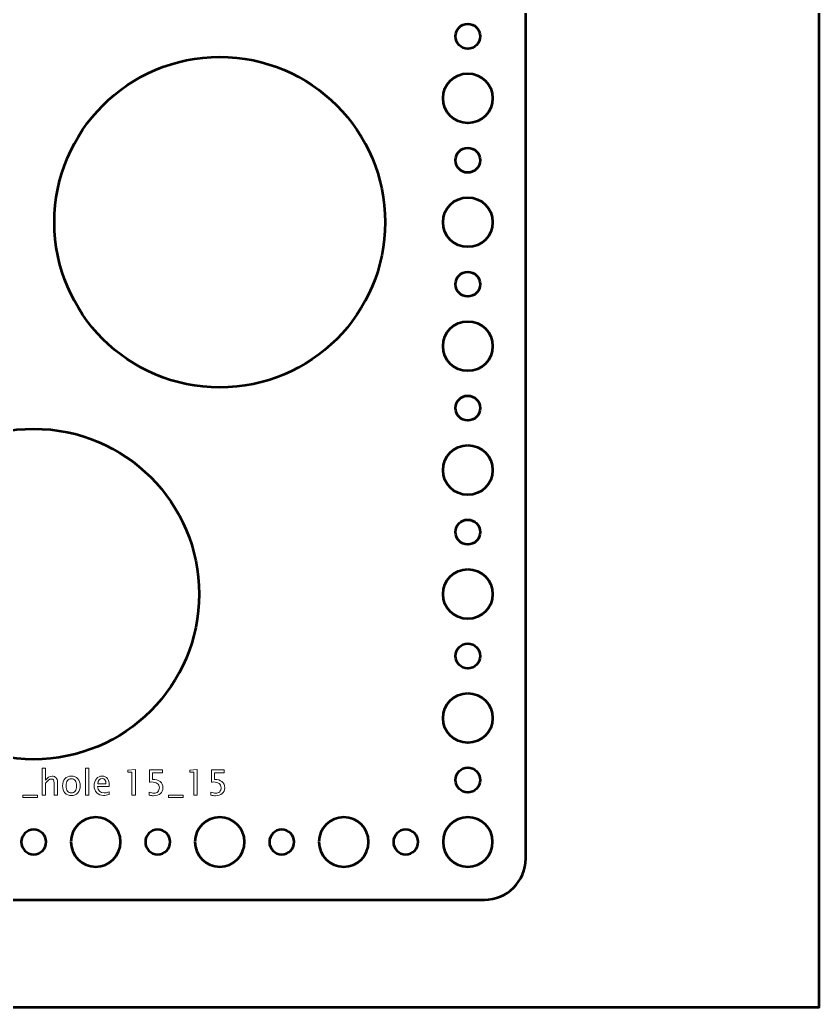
# Model space of a CAD drawing. Header units: centimetres. Extents: x -44 to 44, y -29.8 to 29.1.
# Drawn here: x 34.33 to 44, y 0.25 to 12.2 of the extents above; entities that cross this region are included whole.
import ezdxf

# ---------------------------------------------------------------- set-up
doc = ezdxf.new("R2010")
doc.units = ezdxf.units.CM
doc.header["$MEASUREMENT"] = 0
doc.layers.add('Layer 1', color=7, linetype='Continuous')

msp = doc.modelspace()

# ---------------------------------------------------------------- linework, layer by layer
at = {"layer": 'Layer 1', "color": 4, "lineweight": 53}
msp.add_lwpolyline([(16, 0.25), (44, 0.25), (44, 23.75), (16, 23.75), (16, 0.25)], close=True, dxfattribs=at)
at = {"layer": 'Layer 1', "lineweight": 53}
for centre, major_axis in [((39.75, 12), (0, 0.15)), ((36.75005, 9.74995), (0, 2.00005)), ((39.75001, 11.24999), (0, 0.30001)), ((39.75, 10.5), (0, 0.15)), ((39.75001, 9.74999), (0, 0.30001)), ((39.75, 9), (0, 0.15)), ((39.75001, 8.24999), (0, 0.30001)), ((39.75, 7.5), (0, 0.15)), ((34.50005, 5.24995), (0, 2.00005)), ((39.75001, 6.74999), (0, 0.30001)), ((39.75, 6), (0, 0.15)), ((39.75001, 5.24999), (0, 0.30001)), ((39.75, 4.5), (0, 0.15)), ((39.75001, 3.74999), (0, 0.30001)), ((39.75, 3), (0, 0.15))]:
    msp.add_ellipse(centre, major_axis=major_axis, ratio=1, dxfattribs=at)
for points, knots in [([(19.55, 2.05), (19.55, 2.05), (19.55, 21.95), (19.55, 21.95), (19.55, 21.95), (19.55, 22.22614), (19.77386, 22.45), (20.05, 22.45), (20.05, 22.45), (20.05, 22.45), (39.95, 22.45), (39.95, 22.45), (39.95, 22.45), (40.22614, 22.45), (40.45, 22.22614), (40.45, 21.95), (40.45, 21.95), (40.45, 21.95), (40.45, 2.05), (40.45, 2.05), (40.45, 2.05), (40.45, 1.77386), (40.22614, 1.55), (39.95, 1.55), (39.95, 1.55), (39.95, 1.55), (20.05, 1.55), (20.05, 1.55), (20.05, 1.55), (19.77386, 1.55), (19.55, 1.77386), (19.55, 2.05)], [0, 0, 0, 0, 0.11111111, 0.11111111, 0.11111111, 0.11111111, 0.22222222, 0.22222222, 0.22222222, 0.22222222, 0.33333333, 0.33333333, 0.33333333, 0.33333333, 0.44444444, 0.44444444, 0.44444444, 0.44444444, 0.55555556, 0.55555556, 0.55555556, 0.55555556, 0.66666667, 0.66666667, 0.66666667, 0.66666667, 0.77777778, 0.77777778, 0.77777778, 0.77777778, 1, 1, 1, 1]), ([(34.95, 2.25), (34.95, 2.41569), (35.08431, 2.55), (35.25, 2.55), (35.25, 2.55), (35.41569, 2.55), (35.55, 2.41569), (35.55, 2.25), (35.55, 2.25), (35.55, 2.08431), (35.41569, 1.95), (35.25, 1.95), (35.25, 1.95), (35.08431, 1.95), (34.95, 2.08431), (34.95, 2.25)], [0, 0, 0, 0, 0.2, 0.2, 0.2, 0.2, 0.4, 0.4, 0.4, 0.4, 0.6, 0.6, 0.6, 0.6, 1, 1, 1, 1]), ([(36.45, 2.25), (36.45, 2.41569), (36.58431, 2.55), (36.75, 2.55), (36.75, 2.55), (36.91569, 2.55), (37.05, 2.41569), (37.05, 2.25), (37.05, 2.25), (37.05, 2.08431), (36.91569, 1.95), (36.75, 1.95), (36.75, 1.95), (36.58431, 1.95), (36.45, 2.08431), (36.45, 2.25)], [0, 0, 0, 0, 0.2, 0.2, 0.2, 0.2, 0.4, 0.4, 0.4, 0.4, 0.6, 0.6, 0.6, 0.6, 1, 1, 1, 1]), ([(37.95, 2.25), (37.95, 2.41569), (38.08431, 2.55), (38.25, 2.55), (38.25, 2.55), (38.41569, 2.55), (38.55, 2.41569), (38.55, 2.25), (38.55, 2.25), (38.55, 2.08431), (38.41569, 1.95), (38.25, 1.95), (38.25, 1.95), (38.08431, 1.95), (37.95, 2.08431), (37.95, 2.25)], [0, 0, 0, 0, 0.2, 0.2, 0.2, 0.2, 0.4, 0.4, 0.4, 0.4, 0.6, 0.6, 0.6, 0.6, 1, 1, 1, 1]), ([(39.45, 2.25), (39.45, 2.41569), (39.58431, 2.55), (39.75, 2.55), (39.75, 2.55), (39.91569, 2.55), (40.05, 2.41569), (40.05, 2.25), (40.05, 2.25), (40.05, 2.08431), (39.91569, 1.95), (39.75, 1.95), (39.75, 1.95), (39.58431, 1.95), (39.45, 2.08431), (39.45, 2.25)], [0, 0, 0, 0, 0.2, 0.2, 0.2, 0.2, 0.4, 0.4, 0.4, 0.4, 0.6, 0.6, 0.6, 0.6, 1, 1, 1, 1]), ([(34.35, 2.25), (34.35, 2.33284), (34.41716, 2.4), (34.5, 2.4), (34.5, 2.4), (34.58284, 2.4), (34.65, 2.33284), (34.65, 2.25), (34.65, 2.25), (34.65, 2.16716), (34.58284, 2.1), (34.5, 2.1), (34.5, 2.1), (34.41716, 2.1), (34.35, 2.16716), (34.35, 2.25)], [0, 0, 0, 0, 0.2, 0.2, 0.2, 0.2, 0.4, 0.4, 0.4, 0.4, 0.6, 0.6, 0.6, 0.6, 1, 1, 1, 1]), ([(35.85, 2.25), (35.85, 2.33284), (35.91716, 2.4), (36, 2.4), (36, 2.4), (36.08284, 2.4), (36.15, 2.33284), (36.15, 2.25), (36.15, 2.25), (36.15, 2.16716), (36.08284, 2.1), (36, 2.1), (36, 2.1), (35.91716, 2.1), (35.85, 2.16716), (35.85, 2.25)], [0, 0, 0, 0, 0.2, 0.2, 0.2, 0.2, 0.4, 0.4, 0.4, 0.4, 0.6, 0.6, 0.6, 0.6, 1, 1, 1, 1]), ([(37.35, 2.25), (37.35, 2.33284), (37.41716, 2.4), (37.5, 2.4), (37.5, 2.4), (37.58284, 2.4), (37.65, 2.33284), (37.65, 2.25), (37.65, 2.25), (37.65, 2.16716), (37.58284, 2.1), (37.5, 2.1), (37.5, 2.1), (37.41716, 2.1), (37.35, 2.16716), (37.35, 2.25)], [0, 0, 0, 0, 0.2, 0.2, 0.2, 0.2, 0.4, 0.4, 0.4, 0.4, 0.6, 0.6, 0.6, 0.6, 1, 1, 1, 1]), ([(38.85, 2.25), (38.85, 2.33284), (38.91716, 2.4), (39, 2.4), (39, 2.4), (39.08284, 2.4), (39.15, 2.33284), (39.15, 2.25), (39.15, 2.25), (39.15, 2.16716), (39.08284, 2.1), (39, 2.1), (39, 2.1), (38.91716, 2.1), (38.85, 2.16716), (38.85, 2.25)], [0, 0, 0, 0, 0.2, 0.2, 0.2, 0.2, 0.4, 0.4, 0.4, 0.4, 0.6, 0.6, 0.6, 0.6, 1, 1, 1, 1])]:
    msp.add_open_spline(points, degree=3, knots=knots, dxfattribs=at)
at = {"layer": 'Layer 1', "color": 5, "lineweight": 9}
for points, knots in [([(34.60321, 2.81748), (34.60321, 2.81748), (34.60321, 3.14387), (34.60321, 3.14387), (34.60321, 3.14387), (34.60321, 3.14387), (34.64385, 3.14387), (34.64385, 3.14387), (34.64385, 3.14387), (34.64385, 3.14387), (34.64385, 2.99944), (34.64385, 2.99944), (34.64385, 2.99944), (34.66537, 3.03084), (34.69176, 3.0465), (34.72294, 3.0465), (34.72294, 3.0465), (34.74256, 3.0465), (34.75815, 3.04036), (34.76965, 3.02802), (34.76965, 3.02802), (34.78115, 3.01574), (34.78693, 2.99916), (34.78693, 2.97842), (34.78693, 2.97842), (34.78693, 2.97842), (34.78693, 2.81748), (34.78693, 2.81748), (34.78693, 2.81748), (34.78693, 2.81748), (34.7463, 2.81748), (34.7463, 2.81748), (34.7463, 2.81748), (34.7463, 2.81748), (34.7463, 2.96515), (34.7463, 2.96515), (34.7463, 2.96515), (34.7463, 2.9818), (34.74383, 2.99366), (34.73896, 3.00071), (34.73896, 3.00071), (34.73402, 3.00784), (34.7259, 3.01137), (34.71455, 3.01137), (34.71455, 3.01137), (34.68957, 3.01137), (34.666, 2.99507), (34.64385, 2.96247), (34.64385, 2.96247), (34.64385, 2.96247), (34.64385, 2.81748), (34.64385, 2.81748), (34.64385, 2.81748), (34.64385, 2.81748), (34.60321, 2.81748), (34.60321, 2.81748)], [0, 0, 0, 0, 0.06666667, 0.06666667, 0.06666667, 0.06666667, 0.13333333, 0.13333333, 0.13333333, 0.13333333, 0.2, 0.2, 0.2, 0.2, 0.26666667, 0.26666667, 0.26666667, 0.26666667, 0.33333333, 0.33333333, 0.33333333, 0.33333333, 0.4, 0.4, 0.4, 0.4, 0.46666667, 0.46666667, 0.46666667, 0.46666667, 0.53333333, 0.53333333, 0.53333333, 0.53333333, 0.6, 0.6, 0.6, 0.6, 0.66666667, 0.66666667, 0.66666667, 0.66666667, 0.73333333, 0.73333333, 0.73333333, 0.73333333, 0.8, 0.8, 0.8, 0.8, 0.86666667, 0.86666667, 0.86666667, 0.86666667, 1, 1, 1, 1]), ([(35.12603, 2.81748), (35.12603, 2.81748), (35.12603, 3.14387), (35.12603, 3.14387), (35.12603, 3.14387), (35.12603, 3.14387), (35.16667, 3.14387), (35.16667, 3.14387), (35.16667, 3.14387), (35.16667, 3.14387), (35.16667, 2.81748), (35.16667, 2.81748), (35.16667, 2.81748), (35.16667, 2.81748), (35.12603, 2.81748), (35.12603, 2.81748)], [0, 0, 0, 0, 0.2, 0.2, 0.2, 0.2, 0.4, 0.4, 0.4, 0.4, 0.6, 0.6, 0.6, 0.6, 1, 1, 1, 1]), ([(35.68842, 2.81748), (35.68842, 2.81748), (35.68842, 3.09307), (35.68842, 3.09307), (35.68842, 3.09307), (35.68842, 3.09307), (35.63974, 3.09307), (35.63974, 3.09307), (35.63974, 3.09307), (35.63974, 3.09307), (35.63974, 3.11847), (35.63974, 3.11847), (35.63974, 3.11847), (35.63974, 3.11847), (35.72906, 3.12609), (35.72906, 3.12609), (35.72906, 3.12609), (35.72906, 3.12609), (35.72906, 2.81748), (35.72906, 2.81748), (35.72906, 2.81748), (35.72906, 2.81748), (35.68842, 2.81748), (35.68842, 2.81748)], [0, 0, 0, 0, 0.14285714, 0.14285714, 0.14285714, 0.14285714, 0.28571429, 0.28571429, 0.28571429, 0.28571429, 0.42857143, 0.42857143, 0.42857143, 0.42857143, 0.57142857, 0.57142857, 0.57142857, 0.57142857, 0.71428571, 0.71428571, 0.71428571, 0.71428571, 1, 1, 1, 1]), ([(35.89685, 2.81621), (35.89685, 2.81621), (35.89685, 2.85262), (35.89685, 2.85262), (35.89685, 2.85262), (35.9171, 2.84443), (35.93629, 2.84034), (35.95463, 2.84034), (35.95463, 2.84034), (35.97467, 2.84034), (35.99047, 2.84627), (36.00197, 2.85812), (36.00197, 2.85812), (36.01347, 2.86997), (36.01919, 2.88627), (36.01919, 2.90701), (36.01919, 2.90701), (36.01919, 2.92931), (36.01107, 2.94638), (35.99485, 2.95817), (35.99485, 2.95817), (35.97862, 2.96995), (35.95512, 2.97581), (35.92443, 2.97581), (35.92443, 2.97581), (35.91731, 2.97581), (35.90976, 2.97531), (35.90193, 2.97432), (35.90193, 2.97432), (35.90193, 2.97432), (35.90193, 3.12355), (35.90193, 3.12355), (35.90193, 3.12355), (35.90193, 3.12355), (36.05687, 3.12355), (36.05687, 3.12355), (36.05687, 3.12355), (36.05687, 3.12355), (36.05687, 3.08799), (36.05687, 3.08799), (36.05687, 3.08799), (36.05687, 3.08799), (35.93749, 3.08799), (35.93749, 3.08799), (35.93749, 3.08799), (35.93749, 3.08799), (35.93749, 3.00713), (35.93749, 3.00713), (35.93749, 3.00713), (35.97686, 3.00713), (36.00755, 2.9981), (36.02963, 2.98004), (36.02963, 2.98004), (36.05171, 2.96205), (36.06279, 2.93707), (36.06279, 2.90511), (36.06279, 2.90511), (36.06279, 2.87534), (36.05277, 2.85205), (36.03274, 2.83519), (36.03274, 2.83519), (36.0127, 2.81833), (35.98504, 2.80986), (35.94976, 2.80986), (35.94976, 2.80986), (35.93403, 2.80986), (35.91639, 2.81198), (35.89685, 2.81621)], [0, 0, 0, 0, 0.05555556, 0.05555556, 0.05555556, 0.05555556, 0.11111111, 0.11111111, 0.11111111, 0.11111111, 0.16666667, 0.16666667, 0.16666667, 0.16666667, 0.22222222, 0.22222222, 0.22222222, 0.22222222, 0.27777778, 0.27777778, 0.27777778, 0.27777778, 0.33333333, 0.33333333, 0.33333333, 0.33333333, 0.38888889, 0.38888889, 0.38888889, 0.38888889, 0.44444444, 0.44444444, 0.44444444, 0.44444444, 0.5, 0.5, 0.5, 0.5, 0.55555556, 0.55555556, 0.55555556, 0.55555556, 0.61111111, 0.61111111, 0.61111111, 0.61111111, 0.66666667, 0.66666667, 0.66666667, 0.66666667, 0.72222222, 0.72222222, 0.72222222, 0.72222222, 0.77777778, 0.77777778, 0.77777778, 0.77777778, 0.83333333, 0.83333333, 0.83333333, 0.83333333, 0.88888889, 0.88888889, 0.88888889, 0.88888889, 1, 1, 1, 1]), ([(36.43547, 2.81748), (36.43547, 2.81748), (36.43547, 3.09307), (36.43547, 3.09307), (36.43547, 3.09307), (36.43547, 3.09307), (36.38679, 3.09307), (36.38679, 3.09307), (36.38679, 3.09307), (36.38679, 3.09307), (36.38679, 3.11847), (36.38679, 3.11847), (36.38679, 3.11847), (36.38679, 3.11847), (36.47611, 3.12609), (36.47611, 3.12609), (36.47611, 3.12609), (36.47611, 3.12609), (36.47611, 2.81748), (36.47611, 2.81748), (36.47611, 2.81748), (36.47611, 2.81748), (36.43547, 2.81748), (36.43547, 2.81748)], [0, 0, 0, 0, 0.14285714, 0.14285714, 0.14285714, 0.14285714, 0.28571429, 0.28571429, 0.28571429, 0.28571429, 0.42857143, 0.42857143, 0.42857143, 0.42857143, 0.57142857, 0.57142857, 0.57142857, 0.57142857, 0.71428571, 0.71428571, 0.71428571, 0.71428571, 1, 1, 1, 1]), ([(36.6439, 2.81621), (36.6439, 2.81621), (36.6439, 2.85262), (36.6439, 2.85262), (36.6439, 2.85262), (36.66415, 2.84443), (36.68334, 2.84034), (36.70168, 2.84034), (36.70168, 2.84034), (36.72172, 2.84034), (36.73752, 2.84627), (36.74902, 2.85812), (36.74902, 2.85812), (36.76052, 2.86997), (36.76624, 2.88627), (36.76624, 2.90701), (36.76624, 2.90701), (36.76624, 2.92931), (36.75812, 2.94638), (36.7419, 2.95817), (36.7419, 2.95817), (36.72567, 2.96995), (36.70217, 2.97581), (36.67148, 2.97581), (36.67148, 2.97581), (36.66436, 2.97581), (36.65681, 2.97531), (36.64898, 2.97432), (36.64898, 2.97432), (36.64898, 2.97432), (36.64898, 3.12355), (36.64898, 3.12355), (36.64898, 3.12355), (36.64898, 3.12355), (36.80392, 3.12355), (36.80392, 3.12355), (36.80392, 3.12355), (36.80392, 3.12355), (36.80392, 3.08799), (36.80392, 3.08799), (36.80392, 3.08799), (36.80392, 3.08799), (36.68454, 3.08799), (36.68454, 3.08799), (36.68454, 3.08799), (36.68454, 3.08799), (36.68454, 3.00713), (36.68454, 3.00713), (36.68454, 3.00713), (36.72391, 3.00713), (36.7546, 2.9981), (36.77668, 2.98004), (36.77668, 2.98004), (36.79876, 2.96205), (36.80984, 2.93707), (36.80984, 2.90511), (36.80984, 2.90511), (36.80984, 2.87534), (36.79982, 2.85205), (36.77979, 2.83519), (36.77979, 2.83519), (36.75975, 2.81833), (36.73209, 2.80986), (36.69681, 2.80986), (36.69681, 2.80986), (36.68108, 2.80986), (36.66344, 2.81198), (36.6439, 2.81621)], [0, 0, 0, 0, 0.05555556, 0.05555556, 0.05555556, 0.05555556, 0.11111111, 0.11111111, 0.11111111, 0.11111111, 0.16666667, 0.16666667, 0.16666667, 0.16666667, 0.22222222, 0.22222222, 0.22222222, 0.22222222, 0.27777778, 0.27777778, 0.27777778, 0.27777778, 0.33333333, 0.33333333, 0.33333333, 0.33333333, 0.38888889, 0.38888889, 0.38888889, 0.38888889, 0.44444444, 0.44444444, 0.44444444, 0.44444444, 0.5, 0.5, 0.5, 0.5, 0.55555556, 0.55555556, 0.55555556, 0.55555556, 0.61111111, 0.61111111, 0.61111111, 0.61111111, 0.66666667, 0.66666667, 0.66666667, 0.66666667, 0.72222222, 0.72222222, 0.72222222, 0.72222222, 0.77777778, 0.77777778, 0.77777778, 0.77777778, 0.83333333, 0.83333333, 0.83333333, 0.83333333, 0.88888889, 0.88888889, 0.88888889, 0.88888889, 1, 1, 1, 1]), ([(34.95528, 2.8124), (34.92233, 2.8124), (34.89623, 2.82291), (34.87704, 2.84394), (34.87704, 2.84394), (34.85778, 2.86496), (34.84818, 2.89354), (34.84818, 2.92959), (34.84818, 2.92959), (34.84818, 2.96557), (34.85778, 2.99408), (34.87704, 3.01503), (34.87704, 3.01503), (34.89623, 3.03599), (34.92233, 3.0465), (34.95528, 3.0465), (34.95528, 3.0465), (34.98823, 3.0465), (35.01434, 3.03599), (35.03353, 3.01503), (35.03353, 3.01503), (35.05279, 2.99408), (35.06238, 2.96557), (35.06238, 2.92959), (35.06238, 2.92959), (35.06238, 2.89354), (35.05279, 2.86496), (35.03353, 2.84394), (35.03353, 2.84394), (35.01434, 2.82291), (34.98823, 2.8124), (34.95528, 2.8124)], [0, 0, 0, 0, 0.11111111, 0.11111111, 0.11111111, 0.11111111, 0.22222222, 0.22222222, 0.22222222, 0.22222222, 0.33333333, 0.33333333, 0.33333333, 0.33333333, 0.44444444, 0.44444444, 0.44444444, 0.44444444, 0.55555556, 0.55555556, 0.55555556, 0.55555556, 0.66666667, 0.66666667, 0.66666667, 0.66666667, 0.77777778, 0.77777778, 0.77777778, 0.77777778, 1, 1, 1, 1]), ([(34.95521, 2.84288), (34.97532, 2.84288), (34.99098, 2.85043), (35.00213, 2.8656), (35.00213, 2.8656), (35.01321, 2.8807), (35.01878, 2.90208), (35.01878, 2.92959), (35.01878, 2.92959), (35.01878, 2.95704), (35.01321, 2.97835), (35.00213, 2.99344), (35.00213, 2.99344), (34.99098, 3.00847), (34.97532, 3.01602), (34.95521, 3.01602), (34.95521, 3.01602), (34.93503, 3.01602), (34.91937, 3.00847), (34.90836, 2.99344), (34.90836, 2.99344), (34.89729, 2.97835), (34.89178, 2.95704), (34.89178, 2.92959), (34.89178, 2.92959), (34.89178, 2.90208), (34.89729, 2.8807), (34.90836, 2.8656), (34.90836, 2.8656), (34.91937, 2.85043), (34.93503, 2.84288), (34.95521, 2.84288)], [0, 0, 0, 0, 0.11111111, 0.11111111, 0.11111111, 0.11111111, 0.22222222, 0.22222222, 0.22222222, 0.22222222, 0.33333333, 0.33333333, 0.33333333, 0.33333333, 0.44444444, 0.44444444, 0.44444444, 0.44444444, 0.55555556, 0.55555556, 0.55555556, 0.55555556, 0.66666667, 0.66666667, 0.66666667, 0.66666667, 0.77777778, 0.77777778, 0.77777778, 0.77777778, 1, 1, 1, 1]), ([(35.41305, 2.82468), (35.38574, 2.81649), (35.36239, 2.8124), (35.34291, 2.8124), (35.34291, 2.8124), (35.30968, 2.8124), (35.28266, 2.82341), (35.26185, 2.84535), (35.26185, 2.84535), (35.24103, 2.86729), (35.23059, 2.89573), (35.23059, 2.93072), (35.23059, 2.93072), (35.23059, 2.96466), (35.23976, 2.99253), (35.25818, 3.01433), (35.25818, 3.01433), (35.27659, 3.03606), (35.30016, 3.04692), (35.32887, 3.04692), (35.32887, 3.04692), (35.35604, 3.04692), (35.37706, 3.03726), (35.39188, 3.01793), (35.39188, 3.01793), (35.4067, 2.99859), (35.4141, 2.97122), (35.4141, 2.93573), (35.4141, 2.93573), (35.4141, 2.93573), (35.41389, 2.92331), (35.41389, 2.92331), (35.41389, 2.92331), (35.41389, 2.92331), (35.27208, 2.92331), (35.27208, 2.92331), (35.27208, 2.92331), (35.278, 2.86969), (35.30418, 2.84288), (35.35053, 2.84288), (35.35053, 2.84288), (35.36754, 2.84288), (35.38835, 2.84768), (35.41305, 2.85727), (35.41305, 2.85727), (35.41305, 2.85727), (35.41305, 2.82468), (35.41305, 2.82468)], [0, 0, 0, 0, 0.07692308, 0.07692308, 0.07692308, 0.07692308, 0.15384615, 0.15384615, 0.15384615, 0.15384615, 0.23076923, 0.23076923, 0.23076923, 0.23076923, 0.30769231, 0.30769231, 0.30769231, 0.30769231, 0.38461538, 0.38461538, 0.38461538, 0.38461538, 0.46153846, 0.46153846, 0.46153846, 0.46153846, 0.53846154, 0.53846154, 0.53846154, 0.53846154, 0.61538462, 0.61538462, 0.61538462, 0.61538462, 0.69230769, 0.69230769, 0.69230769, 0.69230769, 0.76923077, 0.76923077, 0.76923077, 0.76923077, 0.84615385, 0.84615385, 0.84615385, 0.84615385, 1, 1, 1, 1]), ([(35.27419, 2.95379), (35.27419, 2.95379), (35.37325, 2.95379), (35.37325, 2.95379), (35.37325, 2.95379), (35.37325, 2.99556), (35.35766, 3.01645), (35.32654, 3.01645), (35.32654, 3.01645), (35.29522, 3.01645), (35.27779, 2.99556), (35.27419, 2.95379)], [0, 0, 0, 0, 0.25, 0.25, 0.25, 0.25, 0.5, 0.5, 0.5, 0.5, 1, 1, 1, 1]), ([(34.36868, 2.787), (34.36868, 2.787), (34.36868, 2.81748), (34.36868, 2.81748), (34.36868, 2.81748), (34.36868, 2.81748), (34.54479, 2.81748), (34.54479, 2.81748), (34.54479, 2.81748), (34.54479, 2.81748), (34.54479, 2.787), (34.54479, 2.787), (34.54479, 2.787), (34.54479, 2.787), (34.36868, 2.787), (34.36868, 2.787)], [0, 0, 0, 0, 0.2, 0.2, 0.2, 0.2, 0.4, 0.4, 0.4, 0.4, 0.6, 0.6, 0.6, 0.6, 1, 1, 1, 1]), ([(36.13067, 2.787), (36.13067, 2.787), (36.13067, 2.81748), (36.13067, 2.81748), (36.13067, 2.81748), (36.13067, 2.81748), (36.30678, 2.81748), (36.30678, 2.81748), (36.30678, 2.81748), (36.30678, 2.81748), (36.30678, 2.787), (36.30678, 2.787), (36.30678, 2.787), (36.30678, 2.787), (36.13067, 2.787), (36.13067, 2.787)], [0, 0, 0, 0, 0.2, 0.2, 0.2, 0.2, 0.4, 0.4, 0.4, 0.4, 0.6, 0.6, 0.6, 0.6, 1, 1, 1, 1])]:
    msp.add_open_spline(points, degree=3, knots=knots, dxfattribs=at)

doc.saveas('drawing.dxf')
